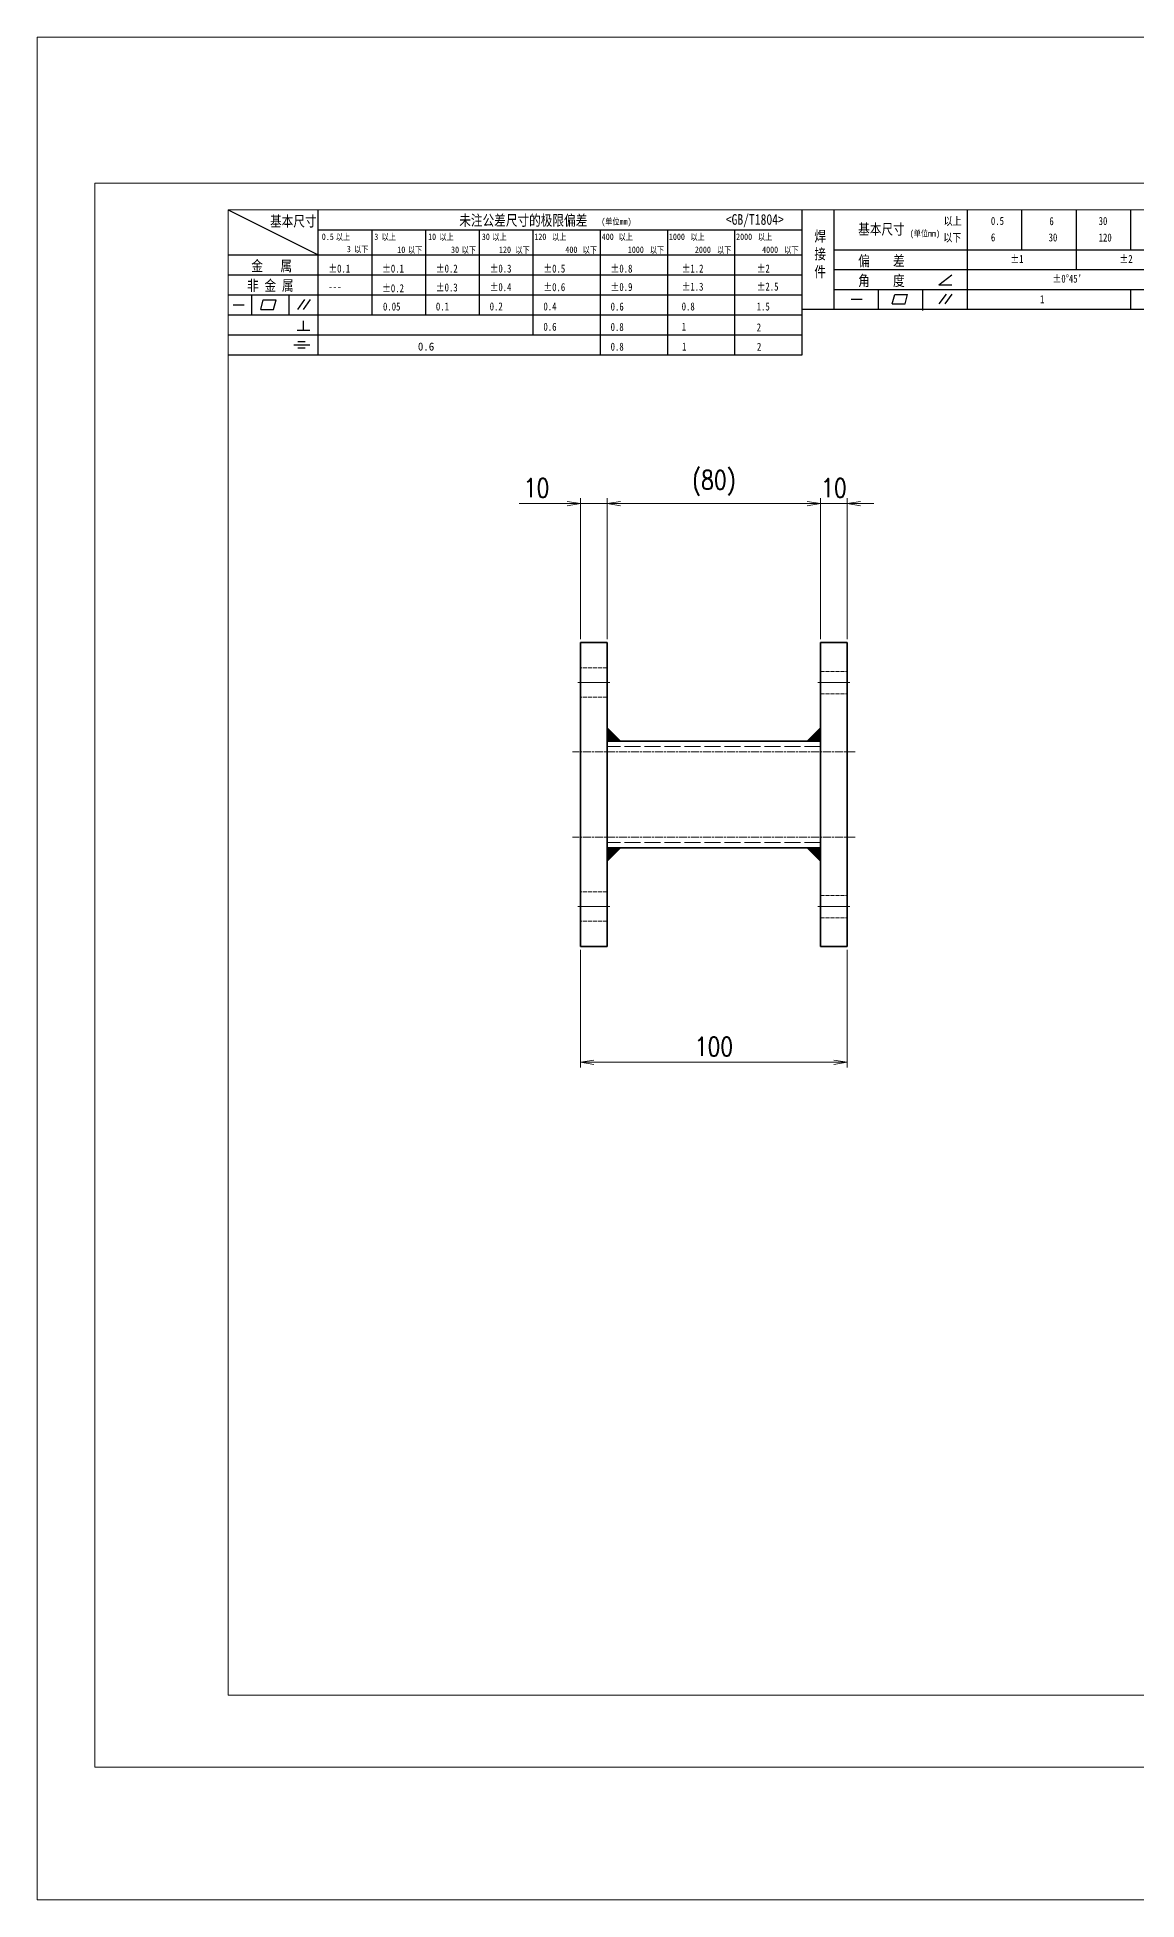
# Model space of a CAD drawing. Header units: millimetres. Extents: x 1333 to 106363, y -60675 to -5704.
# Drawn here: x 9360 to 9773, y -60514 to -59816 of the extents above; entities that cross this region are included whole.
import ezdxf

# ---------------------------------------------------------------- set-up
doc = ezdxf.new("R2010")
doc.units = ezdxf.units.MM
doc.header["$LTSCALE"] = 0.5
for name, pattern in [('AM_ISO02W050x2', [3.75, 3, -0.75]), ('AM_ISO08W050x2', [9, 6, -0.75, 1.5, -0.75]), ('DASHED', [15, 12, -3])]:
    doc.linetypes.add(name, pattern=pattern)
for name, color, linetype, lineweight in [('CENTER', 2, 'AM_ISO08W050x2', 15), ('DRAWING', 7, 'Continuous', 35), ('HIDDEN', 1, 'AM_ISO02W050x2', 18), ('图框', 7, 'Continuous', 18), ('标注线', 3, 'Continuous', 18)]:
    doc.layers.add(name, color=color, linetype=linetype, lineweight=lineweight)
doc.layers.add('图框文字', color=7, linetype='Continuous')
doc.layers.add('打印', color=7, linetype='Continuous', lineweight=15, plot=False)
doc.layers.add('打印-禁用', color=7, linetype='Continuous', lineweight=15, plot=False)
doc.styles.add('DIM', font='romans.shx', dxfattribs={"width": 0.8, "bigfont": 'bigfont.shx'})
doc.styles.add('国标', font='simfang.ttf', dxfattribs={"width": 0.8})
doc.dimstyles.new('DEH 1-2', dxfattribs={"dimscale": 2, "dimtxt": 3.5, "dimasz": 2.5, "dimexe": 1, "dimexo": 0.625, "dimgap": 1.2, "dimtad": 1, "dimtoh": 1, "dimdsep": 46, "dimtxsty": 'DIM', "dimblk": 'OPEN', "dimcen": 0, "dimclrd": 8, "dimclre": 8, "dimclrt": 2, "dimazin": 2, "dimtfac": 0.5, "dimtmove": 0, "dimatfit": 3, "dimldrblk": 'OPEN', "dimfxl": 1, "dimtolj": 2, "dimlwd": 18, "dimlwe": 18, "dimarcsym": 0})

# ---------------------------------------------------------------- blocks, each defined once
blk = doc.blocks.new('GZDEH零件A3图框V01版')
at = {"layer": '图框', "linetype": 'Continuous'}
for p, q in [((2882.49, -1554.46), (2882.49, -1832.96)), ((3272.49, -1554.46), (2882.49, -1554.46)), ((2882.49, -1832.96), (3272.49, -1832.96))]:
    blk.add_line(p, q, dxfattribs=at)
at = {"layer": '图框文字', "color": 9}
for p, q in [((2882.49, -1554.46), (2899.37, -1562.92)), ((2899.37, -1581.67), (2899.37, -1554.46)), ((2990.09, -1581.67), (2990.09, -1554.46)), ((2996.09, -1573.08), (2996.09, -1554.46)), ((3021.09, -1561.98), (3021.09, -1554.46)), ((3031.31, -1561.98), (3031.31, -1554.46)), ((3041.53, -1561.98), (3041.53, -1554.46)), ((3051.75, -1561.98), (3051.75, -1554.46)), ((2899.37, -1558.24), (2990.09, -1558.24)), ((2909.45, -1574.17), (2909.45, -1558.24)), ((2919.53, -1574.17), (2919.53, -1558.24)), ((2929.61, -1574.17), (2929.61, -1558.24)), ((2939.69, -1577.92), (2939.69, -1558.24)), ((2952.29, -1581.67), (2952.29, -1558.24)), ((2964.89, -1581.67), (2964.89, -1558.24)), ((2977.49, -1581.67), (2977.49, -1558.24)), ((2882.49, -1562.92), (2990.09, -1562.92)), ((2996.09, -1561.98), (3113.09, -1561.98)), ((3021.09, -1573.08), (3021.09, -1561.98)), ((3041.53, -1565.68), (3041.53, -1561.98)), ((2882.49, -1566.67), (2990.09, -1566.67)), ((2996.09, -1565.68), (3113.09, -1565.68)), ((3015.75, -1568.51), (3018.15, -1566.66)), ((2882.49, -1570.42), (2990.09, -1570.42)), ((2886.92, -1574.12), (2886.92, -1570.42)), ((2893.91, -1574.12), (2893.91, -1570.42)), ((2895.52, -1573.16), (2896.85, -1571.3)), ((2896.6, -1573.16), (2897.94, -1571.3)), ((2996.09, -1569.38), (3113.09, -1569.38)), ((2999.26, -1571.23), (3001.32, -1571.23)), ((3004.42, -1573.08), (3004.42, -1569.38)), ((3006.97, -1572.12), (3007.45, -1570.33)), ((3007.45, -1570.33), (3009.86, -1570.33)), ((3009.39, -1572.12), (3009.86, -1570.33)), ((3012.75, -1573.08), (3012.75, -1569.38)), ((3015.75, -1568.51), (3018.15, -1568.51)), ((3015.81, -1572.12), (3017.15, -1570.26)), ((3016.89, -1572.12), (3018.23, -1570.26)), ((3051.75, -1573.08), (3051.75, -1569.38)), ((2882.49, -1574.17), (2990.09, -1574.17)), ((2883.43, -1572.27), (2885.49, -1572.27)), ((2888.59, -1573.16), (2889.07, -1571.37)), ((2888.59, -1573.16), (2891, -1573.16)), ((2889.07, -1571.37), (2891.48, -1571.37)), ((2891, -1573.16), (2891.48, -1571.37)), ((2990.09, -1573.08), (3113.09, -1573.08)), ((3006.97, -1572.12), (3009.39, -1572.12)), ((3012.75, -1573.33), (3012.75, -1573.08)), ((2882.49, -1577.92), (2990.09, -1577.92)), ((2895.42, -1577.05), (2897.81, -1577.05)), ((2896.58, -1577.05), (2896.58, -1575.28)), ((2882.49, -1581.67), (2990.09, -1581.67)), ((2894.79, -1579.77), (2897.77, -1579.77)), ((2895.57, -1579.17), (2896.92, -1579.17)), ((2895.57, -1580.37), (2896.93, -1580.37))]:
    blk.add_line(p, q, dxfattribs=at)
at = {"layer": '打印-禁用', "linetype": 'Continuous'}
for p, q in [((2857.49, -1549.46), (2857.49, -1846.46)), ((3277.49, -1549.46), (2857.49, -1549.46)), ((2857.49, -1846.46), (3277.49, -1846.46))]:
    blk.add_line(p, q, dxfattribs=at)
at = {"layer": '图框文字', "color": 9, "style": '国标', "width": 0.8}
for s, height, p in [('基本尺寸', 2, (2890.33, -1557.58)), ('未注公差尺寸的极限偏差', 2, (2925.81, -1557.44)), ('<GB/T1804>', 2, (2975.78, -1557.27)), ('基本尺寸', 2, (3000.6, -1559.1)), ('以上', 1.5, (3016.64, -1557.33)), ('0.5', 1.5, (3025.49, -1557.3)), ('6', 1.5, (3036.45, -1557.34)), ('30', 1.5, (3045.69, -1557.31)), ('30', 1.2, (2930.04, -1560.11)), ('以下', 1.5, (3016.58, -1560.43)), ('6', 1.5, (3025.49, -1560.38)), ('30', 1.5, (3036.31, -1560.39)), ('120', 1.5, (3045.69, -1560.41)), ('金   属', 2, (2886.82, -1565.98)), ('偏    差', 2, (3000.6, -1565.04)), ('±1', 1.5, (3029.16, -1564.42)), ('±2', 1.5, (3049.61, -1564.42)), ('非 金 属', 2, (2886.02, -1569.65)), ('±0.1', 1.5, (2901.27, -1566.23)), ('±0.1', 1.5, (2911.35, -1566.23)), ('±0.2', 1.5, (2921.43, -1566.23)), ('±0.3', 1.5, (2931.51, -1566.23)), ('±0.5', 1.5, (2941.59, -1566.23)), ('±0.8', 1.5, (2954.19, -1566.23)), ('±1.2', 1.5, (2967.51, -1566.23)), ('±2', 1.5, (2981.58, -1566.23)), ('角    度', 2, (3000.6, -1568.74)), ("±0%%D45'", 1.5, (3037.06, -1568.12)), ('---', 1.5, (2901.27, -1569.65)), ('±0.2', 1.5, (2911.35, -1569.92)), ('±0.3', 1.5, (2921.43, -1569.77)), ('±0.4', 1.5, (2931.51, -1569.71)), ('±0.6', 1.5, (2941.59, -1569.71)), ('±0.9', 1.5, (2954.19, -1569.68)), ('±1.3', 1.5, (2967.51, -1569.62)), ('±2.5', 1.5, (2981.58, -1569.61)), ('1', 1.5, (3034.69, -1571.98)), ('0.1', 1.5, (2921.43, -1573.34)), ('0.2', 1.5, (2931.51, -1573.33)), ('0.4', 1.5, (2941.59, -1573.33)), ('0.6', 1.5, (2954.19, -1573.35)), ('0.8', 1.5, (2967.51, -1573.33)), ('1.5', 1.5, (2981.58, -1573.34)), ('0.6', 1.5, (2941.59, -1577.14)), ('0.8', 1.5, (2954.19, -1577.17)), ('1', 1.5, (2967.51, -1577.12)), ('2', 1.5, (2981.58, -1577.26)), ('0.8', 1.5, (2954.19, -1580.87)), ('1', 1.5, (2967.59, -1580.86)), ('2', 1.5, (2981.62, -1580.89))]:
    blk.add_text(s, height=height, dxfattribs=at).set_placement(p)
at = {"layer": '图框文字', "color": 9, "lineweight": 15, "style": '国标', "width": 0.8}
for s, p in [('(单位mm)', (2952.44, -1557.27)), ('0.5', (2900.03, -1560.11)), ('以上', (2902.64, -1560.16)), ('3', (2909.88, -1560.11)), ('以上', (2911.25, -1560.16)), ('10', (2919.96, -1560.11)), ('以上', (2922.09, -1560.16)), ('以上', (2932.02, -1560.16)), ('120', (2939.88, -1560.11)), ('以上', (2943.21, -1560.16)), ('400', (2952.52, -1560.11)), ('以上', (2955.68, -1560.16)), ('1000', (2965.12, -1560.11)), ('以上', (2969.16, -1560.16)), ('2000', (2977.72, -1560.11)), ('以上', (2981.8, -1560.16)), ('(单位mm)', (3010.27, -1559.51)), ('3', (2904.73, -1562.41)), ('以下', (2906.1, -1562.46)), ('10', (2914.19, -1562.54)), ('以下', (2916.18, -1562.59)), ('30', (2924.27, -1562.54)), ('以下', (2926.26, -1562.59)), ('120', (2933.26, -1562.54)), ('以下', (2936.34, -1562.59)), ('400', (2945.7, -1562.54)), ('以下', (2948.94, -1562.59)), ('1000', (2957.41, -1562.54)), ('以下', (2961.54, -1562.59)), ('2000', (2969.99, -1562.54)), ('以下', (2974.14, -1562.59)), ('4000', (2982.59, -1562.54)), ('以下', (2986.74, -1562.59))]:
    blk.add_text(s, height=1.2, dxfattribs=at).set_placement(p)
at = {"layer": '图框文字', "color": 9, "lineweight": 13, "style": '国标'}
blk.add_text('0.6', height=1.5, dxfattribs=at).set_placement((2918.05, -1580.85))
at = {"layer": '图框文字', "color": 9, "insert": (2992.39, -1558.41), "char_height": 2, "width": 3.1877, "attachment_point": 1, "style": '国标'}
blk.add_mtext('焊\\P接\\P件', dxfattribs=at)
at = {"layer": '图框文字', "color": 9, "insert": (2911.51, -1573.37), "char_height": 1.5, "attachment_point": 7, "style": '国标'}
blk.add_mtext_dynamic_manual_height_columns('0.05', width=5.1982, gutter_width=12.5, heights=[0], dxfattribs=at)
blk = doc.blocks.new('DEH A3')
at = {"layer": '图框'}
blk.add_blockref('GZDEH零件A3图框V01版', (-2857.49, 1846.46), dxfattribs=at)
blk = doc.blocks.new('_Open')
at = {"color": 0, "linetype": 'ByBlock', "lineweight": -2}
for p, q in [((-1, 0.17), (0, 0)), ((-1, -0.17), (0, 0)), ((0, 0), (-1, 0))]:
    blk.add_line(p, q, dxfattribs=at)
blk = doc.blocks.new('*D180')
at = {"layer": 'Defpoints', "color": 0, "linetype": 'ByBlock', "transparency": 16777216}
for p in [(9564.06, -59990.95), (9564.06, -60043.03), (9574.06, -60043.03)]:
    blk.add_point(p, dxfattribs=at)
at = {"layer": '标注线', "color": 8, "linetype": 'ByBlock', "lineweight": 18, "transparency": 16777216}
for p, q in [((9559.06, -59990.95), (9541, -59990.95)), ((9564.06, -60041.78), (9564.06, -59988.95)), ((9574.06, -59990.95), (9564.06, -59990.95)), ((9574.06, -60041.78), (9574.06, -59988.95)), ((9579.06, -59990.95), (9584.06, -59990.95))]:
    blk.add_line(p, q, dxfattribs=at)
at = {"layer": '标注线', "color": 8, "linetype": 'ByBlock', "lineweight": 18, "transparency": 16777216, "xscale": 5, "yscale": 5, "zscale": 5}
blk.add_blockref('_Open', (9564.06, -59990.95), dxfattribs=at)
at = {"layer": '标注线', "color": 8, "linetype": 'ByBlock', "lineweight": 18, "transparency": 16777216, "xscale": 5, "yscale": 5, "zscale": 5, "rotation": 180}
blk.add_blockref('_Open', (9574.06, -59990.95), dxfattribs=at)
at = {"layer": '标注线', "color": 2, "linetype": 'ByBlock', "transparency": 16777216, "insert": (9547.53, -59985.05), "char_height": 7, "attachment_point": 5, "style": 'DIM'}
blk.add_mtext('\\A2;10', dxfattribs=at)
blk = doc.blocks.new('*D181')
at = {"layer": 'Defpoints', "color": 0, "linetype": 'ByBlock', "transparency": 16777216}
for p in [(9654.06, -59990.95), (9574.06, -60043.03), (9654.06, -60043.03)]:
    blk.add_point(p, dxfattribs=at)
at = {"layer": '标注线', "color": 8, "linetype": 'ByBlock', "lineweight": 18, "transparency": 16777216}
for p, q in [((9574.06, -60041.78), (9574.06, -59988.95)), ((9579.06, -59990.95), (9649.06, -59990.95)), ((9654.06, -60041.78), (9654.06, -59988.95))]:
    blk.add_line(p, q, dxfattribs=at)
at = {"layer": '标注线', "color": 8, "linetype": 'ByBlock', "lineweight": 18, "transparency": 16777216, "xscale": 5, "yscale": 5, "zscale": 5, "rotation": 180}
blk.add_blockref('_Open', (9574.06, -59990.95), dxfattribs=at)
at = {"layer": '标注线', "color": 8, "linetype": 'ByBlock', "lineweight": 18, "transparency": 16777216, "xscale": 5, "yscale": 5, "zscale": 5}
blk.add_blockref('_Open', (9654.06, -59990.95), dxfattribs=at)
at = {"layer": '标注线', "color": 2, "linetype": 'ByBlock', "transparency": 16777216, "insert": (9614.06, -59983.21), "char_height": 7, "attachment_point": 5, "style": 'DIM'}
blk.add_mtext('\\A2;(80)', dxfattribs=at)
blk = doc.blocks.new('*D182')
at = {"layer": 'Defpoints', "color": 0, "linetype": 'ByBlock', "transparency": 16777216}
for p in [(9654.06, -59990.95), (9654.06, -60043.03), (9664.06, -60043.03)]:
    blk.add_point(p, dxfattribs=at)
at = {"layer": '标注线', "color": 8, "linetype": 'ByBlock', "lineweight": 18, "transparency": 16777216}
for p, q in [((9649.06, -59990.95), (9644.06, -59990.95)), ((9654.06, -60041.78), (9654.06, -59988.95)), ((9664.06, -59990.95), (9654.06, -59990.95)), ((9664.06, -60041.78), (9664.06, -59988.95)), ((9669.06, -59990.95), (9674.06, -59990.95))]:
    blk.add_line(p, q, dxfattribs=at)
at = {"layer": '标注线', "color": 8, "linetype": 'ByBlock', "lineweight": 18, "transparency": 16777216, "xscale": 5, "yscale": 5, "zscale": 5}
blk.add_blockref('_Open', (9654.06, -59990.95), dxfattribs=at)
at = {"layer": '标注线', "color": 8, "linetype": 'ByBlock', "lineweight": 18, "transparency": 16777216, "xscale": 5, "yscale": 5, "zscale": 5, "rotation": 180}
blk.add_blockref('_Open', (9664.06, -59990.95), dxfattribs=at)
at = {"layer": '标注线', "color": 2, "linetype": 'ByBlock', "transparency": 16777216, "insert": (9659.06, -59985.05), "char_height": 7, "attachment_point": 5, "style": 'DIM'}
blk.add_mtext('\\A2;10', dxfattribs=at)
blk = doc.blocks.new('WELDING_5')
at = {"layer": 'DRAWING'}
blk.add_hatch(color=256, dxfattribs=at).paths.add_polyline_path([(0, 5), (0, 0), (5, 0)])
for q in [(0, 5), (5, 0)]:
    blk.add_line((0, 0), q, dxfattribs=at)
blk.add_lwpolyline([(0, 5), (5, 0)], dxfattribs=at)
blk = doc.blocks.new('*D183')
at = {"layer": 'Defpoints', "color": 0, "linetype": 'ByBlock', "transparency": 16777216}
for p in [(9564.06, -60157.03), (9664.06, -60157.03), (9564.06, -60200.44)]:
    blk.add_point(p, dxfattribs=at)
at = {"layer": '标注线', "color": 8, "linetype": 'ByBlock', "lineweight": 18, "transparency": 16777216}
for p, q in [((9564.06, -60158.28), (9564.06, -60202.44)), ((9664.06, -60158.28), (9664.06, -60202.44)), ((9659.06, -60200.44), (9569.06, -60200.44))]:
    blk.add_line(p, q, dxfattribs=at)
at = {"layer": '标注线', "color": 8, "linetype": 'ByBlock', "lineweight": 18, "transparency": 16777216, "xscale": 5, "yscale": 5, "zscale": 5, "rotation": 180}
blk.add_blockref('_Open', (9564.06, -60200.44), dxfattribs=at)
at = {"layer": '标注线', "color": 8, "linetype": 'ByBlock', "lineweight": 18, "transparency": 16777216, "xscale": 5, "yscale": 5, "zscale": 5}
blk.add_blockref('_Open', (9664.06, -60200.44), dxfattribs=at)
at = {"layer": '标注线', "color": 2, "linetype": 'ByBlock', "transparency": 16777216, "insert": (9614.06, -60194.54), "char_height": 7, "attachment_point": 5, "style": 'DIM'}
blk.add_mtext('\\A2;100', dxfattribs=at)

msp = doc.modelspace()

# ---------------------------------------------------------------- linework, layer by layer
at = {"layer": 'CENTER', "lineweight": 13, "ltscale": 0.300015}
for p, q in [((9575.063, -60058.033), (9563.063, -60058.033)), ((9575.063, -60142.033), (9563.063, -60142.033))]:
    msp.add_line(p, q, dxfattribs=at)
at = {"layer": 'CENTER', "lineweight": 13, "ltscale": 0.3}
for p, q in [((9653.063, -60058.033), (9665.063, -60058.033)), ((9653.063, -60142.033), (9665.063, -60142.033))]:
    msp.add_line(p, q, dxfattribs=at)
at = {"layer": 'CENTER', "lineweight": 13}
for p, q in [((9667.063, -60084.033), (9561.063, -60084.033)), ((9667.063, -60116.033), (9561.063, -60116.033))]:
    msp.add_line(p, q, dxfattribs=at)
at = {"layer": 'DRAWING', "color": 7, "lineweight": 35}
for p, q in [((9564.063, -60157.033), (9564.063, -60043.033)), ((9574.063, -60157.033), (9574.063, -60043.033)), ((9654.063, -60043.033), (9654.063, -60157.033)), ((9664.063, -60043.033), (9664.063, -60157.033)), ((9654.063, -60080.033), (9574.063, -60080.033)), ((9574.063, -60084.033), (9574.063, -60116.033)), ((9654.063, -60120.033), (9574.063, -60120.033))]:
    msp.add_line(p, q, dxfattribs=at)
at = {"layer": 'DRAWING', "color": 7, "lineweight": 35, "ltscale": 0.25}
for p, q in [((9574.063, -60043.033), (9564.063, -60043.033)), ((9664.063, -60043.033), (9654.063, -60043.033)), ((9574.063, -60157.033), (9564.063, -60157.033)), ((9664.063, -60157.033), (9654.063, -60157.033))]:
    msp.add_line(p, q, dxfattribs=at)
at = {"layer": 'DRAWING', "color": 7, "lineweight": 35, "ltscale": 0.1}
for p, q in [((9574.063, -60080.033), (9574.063, -60084.033)), ((9574.063, -60116.033), (9574.063, -60120.033))]:
    msp.add_line(p, q, dxfattribs=at)
at = {"layer": 'HIDDEN', "linetype": 'DASHED', "lineweight": 13, "ltscale": 0.25}
for p, q in [((9574.063, -60052.533), (9564.063, -60052.533)), ((9574.063, -60052.533), (9564.063, -60052.533)), ((9654.063, -60053.845), (9664.063, -60053.845)), ((9654.063, -60053.845), (9664.063, -60053.845)), ((9574.063, -60063.533), (9564.063, -60063.533)), ((9574.063, -60063.533), (9564.063, -60063.533)), ((9654.063, -60062.221), (9664.063, -60062.221)), ((9654.063, -60062.221), (9664.063, -60062.221)), ((9574.063, -60136.533), (9564.063, -60136.533)), ((9574.063, -60136.533), (9564.063, -60136.533)), ((9654.063, -60137.845), (9664.063, -60137.845)), ((9654.063, -60137.845), (9664.063, -60137.845)), ((9574.063, -60147.533), (9564.063, -60147.533)), ((9574.063, -60147.533), (9564.063, -60147.533)), ((9654.063, -60146.221), (9664.063, -60146.221)), ((9654.063, -60146.221), (9664.063, -60146.221))]:
    msp.add_line(p, q, dxfattribs=at)
at = {"layer": 'HIDDEN', "linetype": 'DASHED', "lineweight": 13, "ltscale": 0.1}
for p, q in [((9654.063, -60080.033), (9654.063, -60084.033)), ((9654.063, -60116.033), (9654.063, -60120.033))]:
    msp.add_line(p, q, dxfattribs=at)
at = {"layer": 'HIDDEN', "linetype": 'DASHED', "lineweight": 13}
for p, q in [((9654.063, -60082.033), (9574.063, -60082.033)), ((9654.063, -60084.033), (9654.063, -60116.033)), ((9654.063, -60118.033), (9574.063, -60118.033))]:
    msp.add_line(p, q, dxfattribs=at)
at = {"layer": '打印'}
msp.add_lwpolyline([(9381.942, -59870.762), (10221.942, -59870.762), (10221.942, -60464.762), (9381.942, -60464.762)], close=True, dxfattribs=at)
at = {"layer": '标注线', "color": 0}
msp.add_lwpolyline([(9360.326, -59816.067), (10304.076, -59816.067), (10304.076, -60514.449), (9360.326, -60514.449)], close=True, dxfattribs=at)

# ---------------------------------------------------------------- block references
at = {"layer": 'DRAWING', "linetype": 'ByBlock'}
for p, rotation in [((9574.063, -60080.033), 359.9999999774884), ((9654.063, -60080.033), 90), ((9574.063, -60120.033), 270), ((9654.063, -60120.033), 180)]:
    msp.add_blockref('WELDING_5', p, dxfattribs=dict(at, rotation=rotation))
at = {"layer": '图框', "xscale": 2, "yscale": 2, "zscale": 2}
msp.add_blockref('DEH A3', (9381.942, -60464.762), dxfattribs=at)

# ---------------------------------------------------------------- dimensions: what is measured, and where the dimension line sits
at = {"layer": '标注线', "linetype": 'ByBlock'}
for base, p1, p2, picture, middle in [((9564.063, -59990.946), (9574.063, -60043.033), (9564.063, -60043.033), '*D180', (9547.53, -59985.046)), ((9564.063, -60200.439), (9664.063, -60157.033), (9564.063, -60157.033), '*D183', (9614.063, -60194.539))]:
    dim = msp.add_linear_dim(base=base, p1=p1, p2=p2, dimstyle='DEH 1-2', dxfattribs=at)
    dim.commit()
    dim.dimension.update_dxf_attribs({"geometry": picture, "text_midpoint": middle})
dim = msp.add_linear_dim(base=(9654.063, -59990.946), p1=(9574.063, -60043.033), p2=(9654.063, -60043.033), dimstyle='DEH 1-2', override={"dimpost": '(<>)'}, dxfattribs=at)
dim.commit()
dim.dimension.update_dxf_attribs({"geometry": '*D181', "text_midpoint": (9614.063, -59983.212)})
dim = msp.add_linear_dim(base=(9654.063, -59990.946), p1=(9664.063, -60043.033), p2=(9654.063, -60043.033), dimstyle='DEH 1-2', dxfattribs=at)
dim.commit()
dim.dimension.update_dxf_attribs({"geometry": '*D182', "text_midpoint": (9659.063, -59990.946), "dimtype": 160})

doc.saveas('drawing.dxf')
